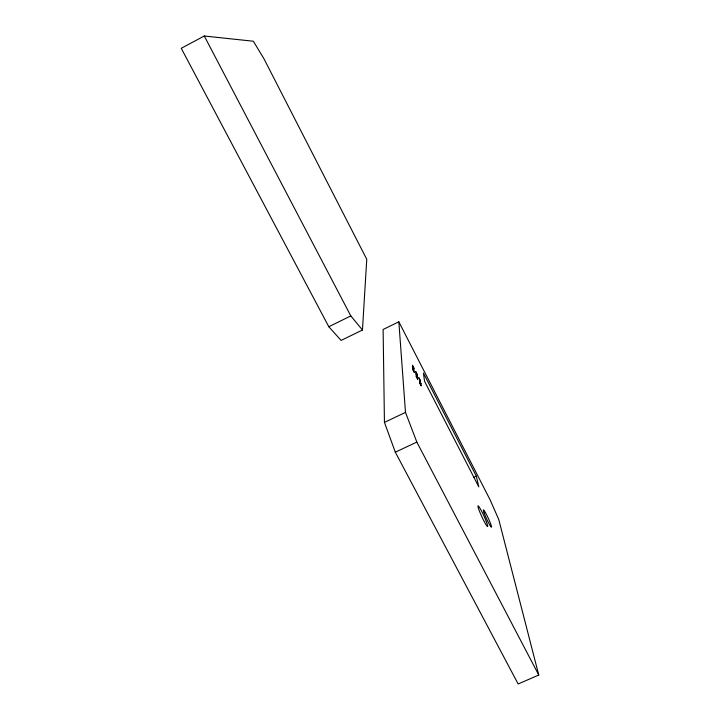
<?xml version="1.0" encoding="UTF-8"?>
<svg xmlns="http://www.w3.org/2000/svg" width="720" height="720" viewBox="0 0 720 720"><rect width="100%" height="100%" fill="white"/><g stroke="black" fill="none" stroke-linecap="round" stroke-linejoin="round"><path stroke-width="1.08" d="M362.457 330.012L366.759 259.272L263.916 58.698L253.359 41.238L204.282 36L181.242 48.294L328.806 326.718L341.109 340.425L362.457 330.012L350.811 315.936L204.282 36M328.806 326.718L350.811 315.936M398.835 321.822L383.121 329.472L384.444 422.388L395.316 452.205L518.166 684L538.758 675.018L498.762 519.507L490.167 499.959L398.835 321.822L405.495 412.389L416.826 442.071L538.758 675.018M384.444 422.388L405.495 412.389M395.316 452.205L416.826 442.071M473.427 477.513L476.334 476.163L423.423 373.05L424.575 381.339L478.8 486.873L476.334 476.163M486.369 521.685L486.495 522.027A11.448 1.107 65.2 0 1 486.144 524.916A11.448 1.107 65.2 0 1 479.232 510.597L479.124 510.309A11.448 1.107 65.2 0 1 479.529 507.546A11.448 1.107 65.2 0 1 486.387 521.73M417.564 377.064L415.908 373.77L417.564 377.064M421.083 383.976L419.436 380.655L421.083 383.967M421.128 385.758L419.463 382.419L421.128 385.758M420.498 381.033L418.86 377.748L420.498 381.033M417.744 379.215L416.079 375.867L417.744 379.215M414.288 372.357L412.623 369.009L414.288 372.357M414.045 368.505L412.407 365.202L413.964 368.559M417.402 375.003L415.764 371.682L417.402 375.003M414.036 370.197L412.362 366.921L413.946 370.224M484.074 512.82A9.54 0.891 65.1 0 0 491.13 527.004A9.54 0.891 65.1 0 0 487.044 515.655A9.54 0.891 65.1 0 0 484.074 512.82"/></g></svg>
